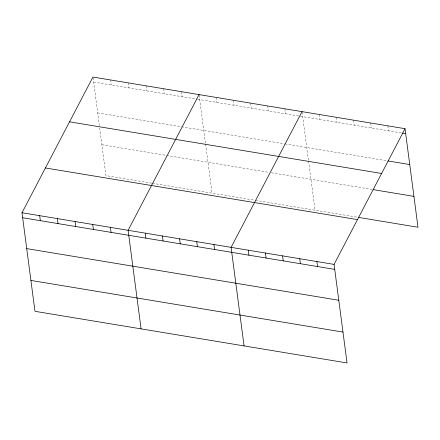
<?xml version="1.0" encoding="UTF-8"?>
<svg xmlns="http://www.w3.org/2000/svg" width="440" height="440" viewBox="0 0 440 440"><rect width="100%" height="100%" fill="white"/><g stroke="black" fill="none" stroke-linecap="round" stroke-linejoin="round"><path stroke-width="0.33" stroke-dasharray="2.2 1.65" d="M93.616 82.038L197.098 99.165M197.753 99.27L401.72 133.023M97.68 112.915L180.857 126.682M181.511 126.792L284.317 143.803M284.977 143.913L387.305 160.842M101.866 144.727L166.051 155.353M166.705 155.458L268.703 172.337M271.343 172.777L371.685 189.382M151.778 183.194L105.93 175.604L99.462 126.456M152.433 183.304L254.947 200.266M255.607 200.376L357.269 217.195M387.86 125.846L388.52 130.84M370.695 123.008L371.355 128.001M353.535 120.164L354.189 125.158M336.369 117.326L337.029 122.32M319.204 114.483L319.864 119.477M302.126 112.266L308.457 160.375M308.545 161.051L315.018 210.205M284.878 108.807L285.538 113.801M267.713 105.963L268.373 110.957M250.553 103.125L251.207 108.119M233.387 100.282L234.042 105.276M216.222 97.444L216.882 102.438M199.139 95.227L205.475 143.336M205.563 144.012L212.036 193.166M181.374 91.674L182.034 96.668M163.691 88.748L164.351 93.742M146.009 85.822L146.663 90.816M128.326 82.896L128.981 87.89M110.638 79.97L111.298 84.964M93.038 77.671L99.374 125.78"/><path stroke-width="0.66" d="M405.026 128.684L334.07 264.396L347.045 362.956L34.975 311.317L22 212.751L92.956 77.044L405.026 128.684L418 227.249L358.589 217.415M199.062 94.6L128.101 230.313L141.081 328.873M302.043 111.645L231.088 247.352L244.063 345.911M402.38 133.133L405.68 133.678M387.965 160.952L409.745 164.56M69.542 121.831L381.607 173.47M373.005 189.596L413.936 196.372M45.413 167.97L357.484 219.61M22 212.751L334.07 264.396M22.66 217.745L334.725 269.39M26.725 248.622L338.789 300.267M30.91 280.44L342.98 332.079M316.905 261.553L317.565 266.547M299.739 258.714L300.399 263.709M282.579 255.871L283.234 260.865M265.413 253.033L266.074 258.027M248.248 250.19L248.908 255.189M213.923 244.514L214.577 249.508M196.757 241.67L197.417 246.664M179.597 238.832L180.252 243.826M162.431 235.989L163.086 240.983M145.266 233.151L145.926 238.145M110.418 227.387L111.078 232.381M92.736 224.455L93.396 229.455M75.053 221.529L75.708 226.523M57.365 218.603L58.025 223.597M39.683 215.677L40.343 220.671"/></g></svg>
